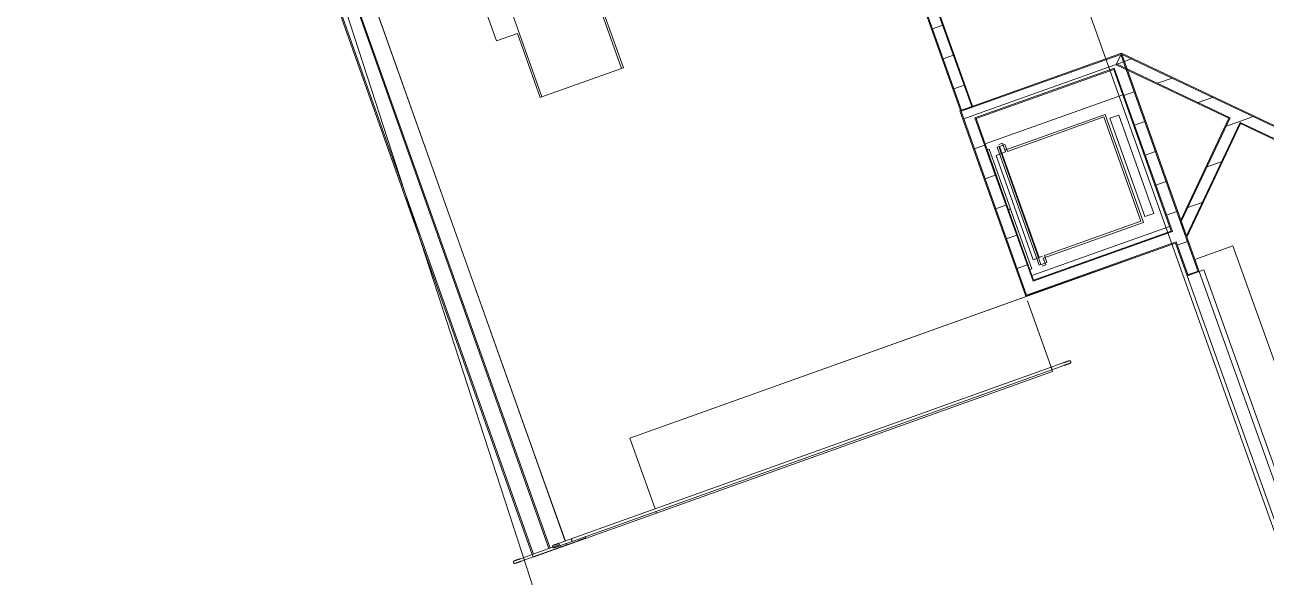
# Model space of a CAD drawing. Header units: metres. Extents: x 286532 to 329498, y 7396783 to 7466136.
# Drawn here: x 325580.43 to 325599.97, y 7397811.47 to 7397820.16 of the extents above; entities that cross this region are included whole.
import ezdxf

# ---------------------------------------------------------------- set-up
doc = ezdxf.new("R2010")
doc.units = ezdxf.units.M
doc.header["$LTSCALE"] = 10
doc.layers.get('0').update_dxf_attribs({"color": 255})
doc.layers.add('_  ARQ-AUX-001', color=1, linetype='Continuous', lineweight=5)
doc.layers.add('_AUXILIAR', color=7, linetype='Continuous', lineweight=30)

# ---------------------------------------------------------------- blocks, each defined once
blk = doc.blocks.new('ESTACAODRONE')
at = {"layer": '_  ARQ-AUX-001'}
for p, q in [((-21.64, 3.659), (-17.473, -8.38)), ((-21.628, 3.67), (-17.459, -8.375)), ((-30.229, 1.958), (-24.287, -15.297)), ((-30.208, 1.955), (-24.269, -15.291)), ((-29.917, 1.913), (-24.023, -15.205)), ((-29.896, 1.91), (-24.005, -15.199)), ((-29.606, 1.869), (-24.15, -13.976)), ((-29.606, 1.868), (-23.765, -15.094)), ((-20.566, 1.123), (-17.298, -8.319)), ((-17.284, -8.315), (-20.55, 1.122)), ((-24.77, -7.212), (-26.367, -2.574)), ((-22.803, -7.666), (-24.032, -4.096)), ((-25.292, -4.53), (-24.062, -8.099)), ((-22.774, -7.656), (-23.123, -6.644)), ((-24.439, -7.098), (-24.77, -7.212)), ((-24.09, -8.109), (-24.439, -7.098)), ((-17.903, -7.092), (-17.742, -7.036)), ((-17.739, -7.564), (-17.579, -7.509)), ((-14.932, -7.505), (-17.485, -8.384)), ((-17.466, -8.393), (-14.941, -7.524)), ((-14.938, -7.518), (-15.013, -7.671)), ((-15.004, -7.676), (-14.776, -7.597)), ((-14.941, -7.524), (-13.942, -10.427)), ((-14.932, -7.505), (-14.938, -7.518)), ((-5.959, -11.88), (-14.938, -7.518)), ((-13.939, -10.387), (-14.932, -7.505)), ((-5.966, -11.86), (-14.932, -7.505)), ((-24.062, -8.099), (-22.803, -7.666)), ((-22.803, -7.666), (-22.774, -7.656)), ((-17.264, -8.458), (-14.901, -7.64)), ((-17.25, -8.499), (-15.047, -7.74)), ((-17.231, -8.508), (-15.056, -7.759)), ((-15.056, -7.759), (-14.177, -10.312)), ((-15.047, -7.74), (-14.158, -10.321)), ((-15.013, -7.671), (-15.019, -7.685)), ((-15.019, -7.685), (-13.25, -8.544)), ((-13.23, -8.537), (-15.013, -7.671)), ((-17.576, -8.037), (-17.415, -7.981)), ((-14.368, -7.985), (-14.14, -7.906)), ((-24.062, -8.099), (-24.09, -8.109)), ((-17.093, -8.908), (-14.918, -8.159)), ((-14.899, -8.169), (-14.738, -8.113)), ((-17.485, -8.384), (-16.475, -11.315)), ((-17.473, -8.38), (-17.459, -8.375)), ((-16.466, -11.296), (-17.466, -8.393)), ((-17.459, -8.375), (-17.298, -8.319)), ((-17.298, -8.319), (-17.284, -8.315)), ((-13.732, -8.294), (-13.504, -8.215)), ((-17.424, -8.514), (-17.264, -8.458)), ((-16.361, -11.08), (-17.25, -8.499)), ((-16.351, -11.061), (-17.231, -8.508)), ((-15.2, -8.467), (-16.782, -9.012)), ((-16.744, -9.031), (-15.219, -8.506)), ((-14.652, -10.153), (-15.219, -8.506)), ((-14.613, -10.171), (-15.2, -8.467)), ((-15.127, -8.527), (-14.985, -8.478)), ((-14.592, -10.079), (-15.127, -8.527)), ((-14.985, -8.478), (-14.45, -10.03)), ((-14.736, -8.641), (-14.576, -8.586)), ((-13.25, -8.544), (-14.025, -10.14)), ((-13.23, -8.537), (-14.018, -10.16)), ((-13.096, -8.602), (-12.868, -8.524)), ((-13.077, -8.612), (-13.939, -10.387)), ((-13.932, -10.408), (-13.07, -8.632)), ((-13.295, -8.671), (-13.096, -8.602)), ((-6.034, -12.033), (-13.077, -8.612)), ((-13.07, -8.632), (-6.054, -12.04)), ((-17.262, -8.986), (-17.101, -8.931)), ((-16.875, -8.956), (-16.904, -8.965)), ((-16.904, -8.965), (-16.262, -10.828)), ((-16.876, -8.924), (-16.819, -8.904)), ((-16.234, -10.818), (-16.875, -8.956)), ((-16.866, -8.952), (-16.781, -8.923)), ((-16.866, -8.952), (-16.829, -9.06)), ((-16.866, -8.952), (-16.262, -10.707)), ((-16.772, -9.041), (-16.819, -8.904)), ((-16.744, -9.031), (-16.781, -8.923)), ((-17.06, -9.003), (-17.032, -8.993)), ((-17.032, -8.993), (-16.706, -9.938)), ((-16.772, -9.041), (-16.923, -9.093)), ((-16.356, -10.74), (-16.923, -9.093)), ((-16.772, -9.041), (-16.782, -9.012)), ((-14.573, -9.114), (-14.413, -9.058)), ((-13.604, -9.308), (-13.377, -9.229)), ((-17.099, -9.459), (-16.938, -9.403)), ((-14.411, -9.587), (-14.25, -9.531)), ((-16.936, -9.932), (-16.775, -9.876)), ((-16.706, -9.938), (-16.735, -9.948)), ((-16.734, -9.95), (-16.706, -9.94)), ((-16.706, -9.94), (-16.38, -10.884)), ((-13.913, -9.944), (-13.686, -9.865)), ((-16.177, -10.678), (-14.652, -10.153)), ((-14.45, -10.03), (-14.592, -10.079)), ((-14.248, -10.06), (-14.087, -10.004)), ((-14.025, -10.14), (-14.018, -10.16)), ((-14.018, -10.16), (-13.939, -10.387)), ((-16.773, -10.405), (-16.612, -10.349)), ((-14.201, -10.241), (-16.376, -10.99)), ((-14.158, -10.321), (-16.361, -11.08)), ((-14.177, -10.312), (-16.351, -11.061)), ((-16.195, -10.716), (-14.613, -10.171)), ((-22.733, -13.485), (-14.112, -10.501)), ((-16.475, -11.315), (-14.112, -10.501)), ((-14.102, -10.482), (-16.466, -11.296)), ((-14.112, -10.501), (-13.933, -11.018)), ((-13.919, -11.013), (-14.102, -10.482)), ((-14.085, -10.532), (-13.924, -10.477)), ((-13.758, -10.957), (-13.942, -10.427)), ((-13.923, -10.436), (-13.932, -10.407)), ((-13.744, -10.952), (-13.923, -10.436)), ((-13.81, -10.76), (-13.207, -10.551)), ((-11.602, -15.188), (-13.207, -10.551)), ((-16.205, -10.688), (-16.356, -10.74)), ((-16.195, -10.716), (-16.158, -10.824)), ((-16.14, -10.786), (-16.177, -10.678)), ((-16.61, -10.877), (-16.45, -10.822)), ((-16.38, -10.884), (-16.409, -10.894)), ((-16.262, -10.828), (-16.234, -10.818)), ((-16.225, -10.815), (-16.14, -10.786)), ((-16.158, -10.824), (-16.215, -10.843)), ((-13.668, -10.926), (-13.744, -10.952)), ((-12.196, -15.179), (-13.668, -10.926)), ((-13.933, -11.018), (-13.919, -11.013)), ((-13.933, -11.018), (-12.461, -15.27)), ((-13.921, -11.005), (-13.761, -10.949)), ((-13.919, -11.013), (-13.758, -10.957)), ((-13.758, -10.957), (-13.744, -10.952)), ((-13.744, -10.952), (-12.272, -15.205)), ((-22.732, -13.486), (-16.499, -11.328)), ((-16.452, -11.387), (-16.089, -12.434)), ((-16.089, -12.434), (-23.67, -15.058)), ((-23.656, -15.098), (-16.076, -12.474)), ((-16.066, -12.501), (-22.323, -14.667)), ((-16.089, -12.434), (-15.902, -12.369)), ((-15.888, -12.409), (-16.076, -12.474)), ((-16.076, -12.473), (-16.066, -12.501)), ((-22.346, -14.601), (-22.733, -13.485)), ((-24.15, -13.976), (-23.763, -15.093)), ((-22.323, -14.667), (-22.333, -14.639)), ((-23.741, -15.157), (-22.324, -14.666)), ((-24.287, -15.297), (-23.849, -15.145)), ((-24.274, -15.337), (-23.744, -15.153)), ((-24.008, -15.249), (-23.743, -15.158)), ((-23.857, -15.123), (-23.67, -15.058)), ((-23.656, -15.098), (-23.843, -15.162)), ((-23.754, -15.127), (-23.744, -15.153)), ((-23.744, -15.153), (-23.557, -15.088)), ((-24.287, -15.297), (-24.475, -15.362)), ((-24.461, -15.401), (-24.274, -15.337)), ((-24.274, -15.337), (-24.287, -15.297)), ((-24.272, -15.341), (-24.008, -15.249))]:
    blk.add_line(p, q, dxfattribs=at)
for points in [[(-16.089, -12.434), (-16.089, -12.435), (-16.088, -12.437), (-16.087, -12.44), (-16.086, -12.444), (-16.084, -12.449), (-16.083, -12.454), (-16.081, -12.459), (-16.079, -12.464), (-16.078, -12.468), (-16.077, -12.471), (-16.076, -12.473), (-16.076, -12.474)], [(-23.656, -15.098), (-23.656, -15.097), (-23.657, -15.095), (-23.658, -15.092), (-23.659, -15.088), (-23.661, -15.083), (-23.663, -15.078), (-23.665, -15.073), (-23.666, -15.068), (-23.668, -15.064), (-23.669, -15.061), (-23.669, -15.059), (-23.67, -15.058)]]:
    blk.add_lwpolyline(points, dxfattribs=at)
at = {"layer": '_  ARQ-AUX-001', "flags": 128}
for points in [[(-15.902, -12.369), (-15.898, -12.368), (-15.894, -12.367), (-15.89, -12.365), (-15.887, -12.364), (-15.883, -12.363), (-15.879, -12.361), (-15.875, -12.36), (-15.872, -12.359), (-15.868, -12.357), (-15.864, -12.356), (-15.861, -12.355), (-15.858, -12.354), (-15.854, -12.353), (-15.851, -12.352), (-15.848, -12.35), (-15.845, -12.349), (-15.842, -12.348), (-15.839, -12.347), (-15.836, -12.346), (-15.833, -12.345), (-15.83, -12.344), (-15.828, -12.344), (-15.825, -12.343), (-15.823, -12.342), (-15.821, -12.341), (-15.819, -12.341), (-15.817, -12.34), (-15.815, -12.339), (-15.814, -12.339), (-15.812, -12.338), (-15.811, -12.338), (-15.81, -12.337), (-15.809, -12.337), (-15.808, -12.337), (-15.807, -12.336), (-15.807, -12.336), (-15.806, -12.336), (-15.806, -12.336), (-15.806, -12.336)], [(-15.806, -12.336), (-15.806, -12.336), (-15.806, -12.336), (-15.807, -12.336), (-15.807, -12.336), (-15.808, -12.337), (-15.809, -12.337), (-15.81, -12.337), (-15.811, -12.338), (-15.812, -12.338), (-15.813, -12.339), (-15.815, -12.339), (-15.817, -12.34), (-15.819, -12.34), (-15.821, -12.341), (-15.823, -12.342), (-15.825, -12.343), (-15.827, -12.343), (-15.83, -12.344), (-15.832, -12.345), (-15.835, -12.346), (-15.838, -12.347), (-15.841, -12.348), (-15.844, -12.349), (-15.847, -12.35), (-15.85, -12.351), (-15.853, -12.352), (-15.857, -12.354), (-15.86, -12.355), (-15.864, -12.356), (-15.867, -12.357), (-15.871, -12.358), (-15.874, -12.36), (-15.878, -12.361), (-15.882, -12.362), (-15.886, -12.364), (-15.889, -12.365), (-15.893, -12.366), (-15.897, -12.367), (-15.901, -12.369), (-15.902, -12.369)], [(-15.792, -12.376), (-15.792, -12.376), (-15.792, -12.376), (-15.793, -12.376), (-15.793, -12.376), (-15.794, -12.376), (-15.795, -12.377), (-15.796, -12.377), (-15.797, -12.377), (-15.798, -12.378), (-15.8, -12.378), (-15.801, -12.379), (-15.803, -12.379), (-15.805, -12.38), (-15.807, -12.381), (-15.809, -12.381), (-15.811, -12.382), (-15.813, -12.383), (-15.816, -12.384), (-15.819, -12.385), (-15.821, -12.386), (-15.824, -12.387), (-15.827, -12.388), (-15.83, -12.389), (-15.833, -12.39), (-15.836, -12.391), (-15.84, -12.392), (-15.843, -12.393), (-15.846, -12.394), (-15.85, -12.396), (-15.853, -12.397), (-15.857, -12.398), (-15.861, -12.399), (-15.864, -12.401), (-15.868, -12.402), (-15.872, -12.403), (-15.876, -12.405), (-15.879, -12.406), (-15.883, -12.407), (-15.887, -12.409), (-15.888, -12.409)], [(-15.888, -12.409), (-15.884, -12.408), (-15.88, -12.406), (-15.877, -12.405), (-15.873, -12.404), (-15.869, -12.402), (-15.865, -12.401), (-15.862, -12.4), (-15.858, -12.398), (-15.854, -12.397), (-15.851, -12.396), (-15.847, -12.395), (-15.844, -12.394), (-15.84, -12.392), (-15.837, -12.391), (-15.834, -12.39), (-15.831, -12.389), (-15.828, -12.388), (-15.825, -12.387), (-15.822, -12.386), (-15.819, -12.385), (-15.817, -12.384), (-15.814, -12.383), (-15.812, -12.382), (-15.809, -12.382), (-15.807, -12.381), (-15.805, -12.38), (-15.803, -12.38), (-15.802, -12.379), (-15.8, -12.378), (-15.799, -12.378), (-15.797, -12.377), (-15.796, -12.377), (-15.795, -12.377), (-15.794, -12.376), (-15.794, -12.376), (-15.793, -12.376), (-15.793, -12.376), (-15.792, -12.376), (-15.792, -12.376)], [(-15.779, -12.349), (-15.779, -12.348), (-15.78, -12.347), (-15.78, -12.347), (-15.781, -12.346), (-15.781, -12.345), (-15.781, -12.344), (-15.782, -12.344), (-15.782, -12.343), (-15.783, -12.342), (-15.783, -12.342), (-15.784, -12.341), (-15.785, -12.341), (-15.785, -12.34), (-15.786, -12.339), (-15.787, -12.339), (-15.787, -12.338), (-15.788, -12.338), (-15.789, -12.338), (-15.789, -12.337), (-15.79, -12.337), (-15.791, -12.336), (-15.792, -12.336), (-15.792, -12.336), (-15.793, -12.336), (-15.794, -12.335), (-15.795, -12.335), (-15.796, -12.335), (-15.797, -12.335), (-15.797, -12.335), (-15.798, -12.335), (-15.799, -12.335), (-15.8, -12.335), (-15.801, -12.335), (-15.802, -12.335), (-15.802, -12.335), (-15.803, -12.335), (-15.804, -12.335), (-15.805, -12.336), (-15.806, -12.336), (-15.806, -12.336)], [(-15.792, -12.376), (-15.791, -12.375), (-15.791, -12.375), (-15.79, -12.375), (-15.789, -12.374), (-15.788, -12.374), (-15.788, -12.373), (-15.787, -12.373), (-15.786, -12.372), (-15.786, -12.372), (-15.785, -12.371), (-15.784, -12.371), (-15.784, -12.37), (-15.783, -12.37), (-15.783, -12.369), (-15.782, -12.368), (-15.782, -12.368), (-15.781, -12.367), (-15.781, -12.366), (-15.78, -12.365), (-15.78, -12.365), (-15.78, -12.364), (-15.779, -12.363), (-15.779, -12.362), (-15.779, -12.362), (-15.779, -12.361), (-15.778, -12.36), (-15.778, -12.359), (-15.778, -12.358), (-15.778, -12.357), (-15.778, -12.357), (-15.778, -12.356), (-15.778, -12.355), (-15.778, -12.354), (-15.778, -12.353), (-15.778, -12.352), (-15.778, -12.352), (-15.779, -12.351), (-15.779, -12.35), (-15.779, -12.349), (-15.779, -12.349)], [(-23.448, -15.029), (-23.448, -15.029), (-23.447, -15.03), (-23.447, -15.031), (-23.447, -15.032), (-23.447, -15.033), (-23.447, -15.033), (-23.447, -15.034), (-23.447, -15.035), (-23.447, -15.036), (-23.447, -15.037), (-23.447, -15.038), (-23.447, -15.038), (-23.447, -15.039), (-23.447, -15.04), (-23.448, -15.041), (-23.448, -15.042), (-23.448, -15.043), (-23.448, -15.043), (-23.449, -15.044), (-23.449, -15.045), (-23.449, -15.046), (-23.45, -15.046), (-23.45, -15.047), (-23.451, -15.048), (-23.451, -15.048), (-23.452, -15.049), (-23.452, -15.05), (-23.453, -15.05), (-23.454, -15.051), (-23.454, -15.051), (-23.455, -15.052), (-23.456, -15.052), (-23.456, -15.053), (-23.457, -15.053), (-23.458, -15.054), (-23.458, -15.054), (-23.459, -15.055), (-23.46, -15.055), (-23.461, -15.055), (-23.461, -15.055)], [(-23.449, -15.026), (-23.449, -15.027), (-23.448, -15.028), (-23.448, -15.028), (-23.448, -15.029)], [(-23.953, -15.156), (-23.954, -15.156), (-23.955, -15.157), (-23.955, -15.157), (-23.956, -15.157), (-23.957, -15.158), (-23.958, -15.158), (-23.958, -15.159), (-23.959, -15.159), (-23.96, -15.16), (-23.96, -15.16), (-23.961, -15.161), (-23.961, -15.161), (-23.962, -15.162), (-23.963, -15.163), (-23.963, -15.163), (-23.964, -15.164), (-23.964, -15.165), (-23.964, -15.165), (-23.965, -15.166), (-23.965, -15.167), (-23.966, -15.168), (-23.966, -15.168), (-23.966, -15.169), (-23.966, -15.17), (-23.967, -15.171), (-23.967, -15.172), (-23.967, -15.173), (-23.967, -15.173), (-23.967, -15.174), (-23.967, -15.175), (-23.967, -15.176), (-23.967, -15.177), (-23.967, -15.178), (-23.967, -15.178), (-23.967, -15.179), (-23.967, -15.18), (-23.967, -15.181), (-23.966, -15.182), (-23.966, -15.182), (-23.966, -15.183)], [(-23.966, -15.183), (-23.966, -15.183), (-23.965, -15.184), (-23.965, -15.185), (-23.965, -15.186), (-23.964, -15.187), (-23.964, -15.187), (-23.963, -15.188), (-23.963, -15.189), (-23.962, -15.189), (-23.962, -15.19), (-23.961, -15.19), (-23.961, -15.191), (-23.96, -15.192), (-23.959, -15.192), (-23.959, -15.193), (-23.958, -15.193), (-23.957, -15.194), (-23.957, -15.194), (-23.956, -15.194), (-23.955, -15.195), (-23.954, -15.195), (-23.954, -15.195), (-23.953, -15.196), (-23.952, -15.196), (-23.951, -15.196), (-23.95, -15.196), (-23.95, -15.197), (-23.949, -15.197), (-23.948, -15.197), (-23.947, -15.197), (-23.946, -15.197), (-23.945, -15.197), (-23.944, -15.197), (-23.944, -15.197), (-23.943, -15.197), (-23.942, -15.196), (-23.941, -15.196), (-23.94, -15.196), (-23.94, -15.196), (-23.939, -15.196)], [(-23.857, -15.123), (-23.861, -15.124), (-23.865, -15.125), (-23.869, -15.127), (-23.872, -15.128), (-23.876, -15.129), (-23.88, -15.131), (-23.884, -15.132), (-23.887, -15.133), (-23.891, -15.134), (-23.894, -15.136), (-23.898, -15.137), (-23.901, -15.138), (-23.905, -15.139), (-23.908, -15.14), (-23.911, -15.142), (-23.914, -15.143), (-23.917, -15.144), (-23.92, -15.145), (-23.923, -15.146), (-23.926, -15.147), (-23.929, -15.147), (-23.931, -15.148), (-23.933, -15.149), (-23.936, -15.15), (-23.938, -15.151), (-23.94, -15.151), (-23.942, -15.152), (-23.943, -15.153), (-23.945, -15.153), (-23.947, -15.154), (-23.948, -15.154), (-23.949, -15.155), (-23.95, -15.155), (-23.951, -15.155), (-23.952, -15.155), (-23.952, -15.156), (-23.953, -15.156), (-23.953, -15.156), (-23.953, -15.156)], [(-23.953, -15.156), (-23.953, -15.156), (-23.953, -15.156), (-23.952, -15.156), (-23.952, -15.156), (-23.951, -15.155), (-23.95, -15.155), (-23.949, -15.155), (-23.948, -15.154), (-23.947, -15.154), (-23.946, -15.153), (-23.944, -15.153), (-23.942, -15.152), (-23.94, -15.152), (-23.938, -15.151), (-23.936, -15.15), (-23.934, -15.149), (-23.932, -15.149), (-23.929, -15.148), (-23.927, -15.147), (-23.924, -15.146), (-23.921, -15.145), (-23.918, -15.144), (-23.915, -15.143), (-23.912, -15.142), (-23.909, -15.141), (-23.906, -15.14), (-23.902, -15.138), (-23.899, -15.137), (-23.895, -15.136), (-23.892, -15.135), (-23.888, -15.134), (-23.885, -15.132), (-23.881, -15.131), (-23.877, -15.13), (-23.873, -15.128), (-23.87, -15.127), (-23.866, -15.126), (-23.862, -15.124), (-23.858, -15.123), (-23.857, -15.123)], [(-23.843, -15.162), (-23.847, -15.164), (-23.851, -15.165), (-23.855, -15.166), (-23.859, -15.168), (-23.862, -15.169), (-23.866, -15.17), (-23.87, -15.172), (-23.874, -15.173), (-23.877, -15.174), (-23.881, -15.175), (-23.884, -15.177), (-23.888, -15.178), (-23.891, -15.179), (-23.894, -15.18), (-23.898, -15.181), (-23.901, -15.182), (-23.904, -15.183), (-23.907, -15.184), (-23.909, -15.185), (-23.912, -15.186), (-23.915, -15.187), (-23.917, -15.188), (-23.92, -15.189), (-23.922, -15.19), (-23.924, -15.19), (-23.926, -15.191), (-23.928, -15.192), (-23.93, -15.192), (-23.931, -15.193), (-23.933, -15.193), (-23.934, -15.194), (-23.935, -15.194), (-23.936, -15.195), (-23.937, -15.195), (-23.938, -15.195), (-23.939, -15.195), (-23.939, -15.196), (-23.939, -15.196), (-23.939, -15.196)], [(-23.939, -15.196), (-23.939, -15.196), (-23.939, -15.196), (-23.939, -15.195), (-23.938, -15.195), (-23.937, -15.195), (-23.937, -15.195), (-23.936, -15.194), (-23.934, -15.194), (-23.933, -15.194), (-23.932, -15.193), (-23.93, -15.193), (-23.929, -15.192), (-23.927, -15.191), (-23.925, -15.191), (-23.923, -15.19), (-23.92, -15.189), (-23.918, -15.188), (-23.916, -15.187), (-23.913, -15.187)], [(-23.461, -15.055), (-23.461, -15.055), (-23.461, -15.055), (-23.462, -15.056), (-23.462, -15.056), (-23.463, -15.056), (-23.464, -15.056), (-23.465, -15.057), (-23.466, -15.057), (-23.467, -15.057), (-23.469, -15.058), (-23.47, -15.058), (-23.472, -15.059), (-23.474, -15.06), (-23.476, -15.06), (-23.478, -15.061), (-23.48, -15.062), (-23.482, -15.063), (-23.485, -15.064), (-23.487, -15.064), (-23.49, -15.065), (-23.493, -15.066), (-23.496, -15.067), (-23.499, -15.068), (-23.502, -15.069), (-23.505, -15.071), (-23.508, -15.072), (-23.512, -15.073), (-23.515, -15.074), (-23.519, -15.075), (-23.522, -15.076), (-23.526, -15.078), (-23.529, -15.079), (-23.533, -15.08), (-23.537, -15.082), (-23.541, -15.083), (-23.544, -15.084), (-23.548, -15.085), (-23.552, -15.087), (-23.556, -15.088), (-23.557, -15.088)], [(-23.557, -15.088), (-23.553, -15.087), (-23.549, -15.086), (-23.545, -15.085), (-23.542, -15.083), (-23.538, -15.082), (-23.534, -15.081), (-23.53, -15.079), (-23.527, -15.078), (-23.523, -15.077), (-23.52, -15.076), (-23.516, -15.074), (-23.513, -15.073), (-23.509, -15.072), (-23.506, -15.071), (-23.503, -15.07), (-23.5, -15.069), (-23.497, -15.068), (-23.494, -15.067), (-23.491, -15.066), (-23.488, -15.065), (-23.485, -15.064), (-23.483, -15.063), (-23.481, -15.062), (-23.478, -15.061), (-23.476, -15.061), (-23.474, -15.06), (-23.472, -15.059), (-23.471, -15.059), (-23.469, -15.058), (-23.467, -15.058), (-23.466, -15.057), (-23.465, -15.057), (-23.464, -15.056), (-23.463, -15.056), (-23.462, -15.056), (-23.462, -15.056), (-23.461, -15.055), (-23.461, -15.055), (-23.461, -15.055)], [(-24.584, -15.422), (-24.584, -15.421), (-24.584, -15.42), (-24.585, -15.419), (-24.585, -15.418), (-24.585, -15.418), (-24.585, -15.417), (-24.585, -15.416), (-24.585, -15.415), (-24.585, -15.414), (-24.585, -15.413), (-24.585, -15.413), (-24.585, -15.412), (-24.585, -15.411), (-24.584, -15.41), (-24.584, -15.409), (-24.584, -15.409), (-24.584, -15.408), (-24.583, -15.407), (-24.583, -15.406), (-24.583, -15.405), (-24.582, -15.405), (-24.582, -15.404), (-24.582, -15.403), (-24.581, -15.403), (-24.581, -15.402), (-24.58, -15.401), (-24.579, -15.401), (-24.579, -15.4), (-24.578, -15.399), (-24.578, -15.399), (-24.577, -15.398), (-24.576, -15.398), (-24.576, -15.397), (-24.575, -15.397), (-24.574, -15.396), (-24.573, -15.396), (-24.573, -15.396), (-24.572, -15.395), (-24.571, -15.395), (-24.571, -15.395)], [(-24.557, -15.435), (-24.558, -15.435), (-24.559, -15.435), (-24.56, -15.435), (-24.56, -15.436), (-24.561, -15.436), (-24.562, -15.436), (-24.563, -15.436), (-24.564, -15.436), (-24.565, -15.436), (-24.565, -15.436), (-24.566, -15.436), (-24.567, -15.436), (-24.568, -15.435), (-24.569, -15.435), (-24.57, -15.435), (-24.57, -15.435), (-24.571, -15.435), (-24.572, -15.434), (-24.573, -15.434), (-24.573, -15.434), (-24.574, -15.433), (-24.575, -15.433), (-24.576, -15.432), (-24.576, -15.432), (-24.577, -15.431), (-24.578, -15.431), (-24.578, -15.43), (-24.579, -15.43), (-24.579, -15.429), (-24.58, -15.428), (-24.581, -15.428), (-24.581, -15.427), (-24.582, -15.426), (-24.582, -15.426), (-24.582, -15.425), (-24.583, -15.424), (-24.583, -15.423), (-24.583, -15.423), (-24.584, -15.422), (-24.584, -15.422)], [(-24.475, -15.362), (-24.479, -15.363), (-24.483, -15.364), (-24.486, -15.366), (-24.49, -15.367), (-24.494, -15.368), (-24.498, -15.37), (-24.501, -15.371), (-24.505, -15.372), (-24.509, -15.373), (-24.512, -15.375), (-24.516, -15.376), (-24.519, -15.377), (-24.523, -15.378), (-24.526, -15.379), (-24.529, -15.381), (-24.532, -15.382), (-24.535, -15.383), (-24.538, -15.384), (-24.541, -15.385), (-24.544, -15.386), (-24.546, -15.387), (-24.549, -15.387), (-24.551, -15.388), (-24.554, -15.389), (-24.556, -15.39), (-24.558, -15.39), (-24.56, -15.391), (-24.561, -15.392), (-24.563, -15.392), (-24.564, -15.393), (-24.566, -15.393), (-24.567, -15.394), (-24.568, -15.394), (-24.569, -15.394), (-24.569, -15.395), (-24.57, -15.395), (-24.57, -15.395), (-24.571, -15.395), (-24.571, -15.395)], [(-24.571, -15.395), (-24.571, -15.395), (-24.571, -15.395), (-24.57, -15.395), (-24.57, -15.395), (-24.569, -15.394), (-24.568, -15.394), (-24.567, -15.394), (-24.566, -15.393), (-24.565, -15.393), (-24.563, -15.392), (-24.562, -15.392), (-24.56, -15.391), (-24.558, -15.391), (-24.556, -15.39), (-24.554, -15.389), (-24.552, -15.388), (-24.55, -15.388), (-24.547, -15.387), (-24.544, -15.386), (-24.542, -15.385), (-24.539, -15.384), (-24.536, -15.383), (-24.533, -15.382), (-24.53, -15.381), (-24.527, -15.38), (-24.523, -15.379), (-24.52, -15.377), (-24.517, -15.376), (-24.513, -15.375), (-24.51, -15.374), (-24.506, -15.373), (-24.502, -15.371), (-24.499, -15.37), (-24.495, -15.369), (-24.491, -15.367), (-24.487, -15.366), (-24.484, -15.365), (-24.48, -15.363), (-24.476, -15.362), (-24.475, -15.362)], [(-24.557, -15.435), (-24.557, -15.435), (-24.557, -15.435), (-24.556, -15.434), (-24.556, -15.434), (-24.555, -15.434), (-24.554, -15.434), (-24.553, -15.433), (-24.552, -15.433), (-24.551, -15.433), (-24.55, -15.432), (-24.548, -15.432), (-24.546, -15.431), (-24.544, -15.43), (-24.542, -15.43), (-24.54, -15.429), (-24.538, -15.428), (-24.536, -15.427), (-24.533, -15.426), (-24.531, -15.426), (-24.528, -15.425), (-24.525, -15.424), (-24.522, -15.423), (-24.519, -15.422), (-24.516, -15.421), (-24.513, -15.419), (-24.51, -15.418), (-24.506, -15.417), (-24.503, -15.416), (-24.499, -15.415), (-24.496, -15.414), (-24.492, -15.412), (-24.489, -15.411), (-24.485, -15.41), (-24.481, -15.408), (-24.477, -15.407), (-24.474, -15.406), (-24.47, -15.404), (-24.466, -15.403), (-24.462, -15.402), (-24.461, -15.401)], [(-24.461, -15.401), (-24.465, -15.403), (-24.469, -15.404), (-24.473, -15.405), (-24.476, -15.407), (-24.48, -15.408), (-24.484, -15.409), (-24.488, -15.411), (-24.491, -15.412), (-24.495, -15.413), (-24.499, -15.414), (-24.502, -15.416), (-24.505, -15.417), (-24.509, -15.418), (-24.512, -15.419), (-24.515, -15.42), (-24.518, -15.421), (-24.522, -15.422), (-24.524, -15.423), (-24.527, -15.424), (-24.53, -15.425), (-24.533, -15.426), (-24.535, -15.427), (-24.538, -15.428), (-24.54, -15.429), (-24.542, -15.429), (-24.544, -15.43), (-24.546, -15.431), (-24.548, -15.431), (-24.549, -15.432), (-24.551, -15.432), (-24.552, -15.433), (-24.553, -15.433), (-24.554, -15.434), (-24.555, -15.434), (-24.556, -15.434), (-24.556, -15.434), (-24.557, -15.435), (-24.557, -15.435), (-24.557, -15.435)]]:
    blk.add_lwpolyline(points, dxfattribs=at)

msp = doc.modelspace()

# ---------------------------------------------------------------- hatches: boundary and pattern name
at = {"true_color": 0xc7c8ca, "transparency": 33554585}
h = msp.add_hatch(color=9, dxfattribs=at)
h.dxf.hatch_style = 1
edge = h.paths.add_edge_path(flags=17)
edge.add_line((325790.074, 7397734.678), (325785.932, 7397725.912))
edge.add_line((325785.932, 7397725.912), (325782.709, 7397727.435))
edge.add_arc((324589.459, 7398283.744), 1316.558, 334.285771, 335.004426, ccw=False)
edge.add_arc((325750.667, 7397737.45), 35.291, 298.576, 315.0391, ccw=False)
edge.add_arc((325664.991, 7397898.481), 217.694, 294.35072, 298.10593, ccw=False)
edge.add_arc((325750.419, 7397711.129), 11.8, 244.6772, 291.536, ccw=False)
edge.add_line((325745.372, 7397700.463), (325626.659, 7397756.517))
edge.add_arc((325641.467, 7397780.806), 28.447, 197.5252, 238.6327, ccw=False)
edge.add_line((325614.34, 7397772.24), (325596.361, 7397822.673))
edge.add_line((325596.361, 7397822.673), (325593.746, 7397821.736))
edge.add_line((325593.746, 7397821.736), (325590.595, 7397830.529))
edge.add_line((325590.595, 7397830.529), (325583.062, 7397827.835))
edge.add_line((325583.062, 7397827.835), (325598.287, 7397780.985))
edge.add_arc((325581.631, 7397777.612), 16.994, -27.4093, 11.4468, ccw=False)
edge.add_line((325596.717, 7397769.789), (325590.092, 7397755.765))
edge.add_arc((325564.48, 7397765.98), 27.574, 298.0712, 338.2544, ccw=False)
edge.add_line((325577.455, 7397741.65), (325549.642, 7397730.904))
edge.add_line((325549.642, 7397730.904), (325552.333, 7397723.353))
edge.add_line((325552.333, 7397723.353), (325559.066, 7397725.765))
edge.add_line((325559.066, 7397725.765), (325560.084, 7397722.91))
edge.add_line((325560.084, 7397722.91), (325575.909, 7397728.58))
edge.add_line((325575.909, 7397728.58), (325592.006, 7397734.348))
edge.add_arc((325596.436, 7397717.203), 17.709, 63.7148, 104.4879, ccw=False)
edge.add_line((325604.278, 7397733.08), (325751.273, 7397663.679))
edge.add_arc((325737.024, 7397635.138), 31.901, 40.3337, 63.469, ccw=False)
edge.add_line((325761.341, 7397655.785), (325777.453, 7397632.456))
edge.add_line((325777.453, 7397632.456), (325786.459, 7397638.675))
edge.add_line((325786.459, 7397638.675), (325772.038, 7397659.428))
edge.add_arc((325786.19, 7397669.263), 17.234, 162.6633, 214.7953, ccw=False)
edge.add_arc((326382.672, 7397402.318), 670.607, 154.260697, 156.063624, ccw=False)
edge.add_arc((328387.63, 7396464.678), 2883.946, 154.511481, 154.77925, ccw=False)
edge.add_arc((324538.143, 7398302.986), 1381.958, 334.393847, 335.132057)
edge.add_line((325791.966, 7397721.833), (325796.581, 7397731.603))
edge.add_line((325796.581, 7397731.603), (325790.074, 7397734.678))
edge = h.paths.add_edge_path(flags=17)
edge.add_line((325790.074, 7397734.678), (325785.932, 7397725.912))
edge.add_line((325796.581, 7397731.603), (325790.074, 7397734.678))
edge.add_line((325791.966, 7397721.833), (325796.581, 7397731.603))
edge.add_arc((324538.143, 7398302.986), 1381.958, 334.393847, 335.132057)
edge.add_arc((328387.63, 7396464.678), 2883.946, 154.511481, 154.77925)
edge.add_arc((326382.672, 7397402.318), 670.607, 154.260697, 156.063624)
edge.add_arc((325786.19, 7397669.263), 17.234, 162.6633, 214.7953)
edge.add_line((325786.459, 7397638.675), (325772.038, 7397659.428))
edge.add_line((325777.453, 7397632.456), (325786.459, 7397638.675))
edge.add_line((325761.341, 7397655.785), (325777.453, 7397632.456))
edge.add_arc((325737.024, 7397635.138), 31.901, 40.3337, 63.469)
edge.add_line((325604.278, 7397733.08), (325751.273, 7397663.679))
edge.add_arc((325596.436, 7397717.203), 17.709, 63.7148, 104.4879)
edge.add_line((325575.909, 7397728.58), (325592.006, 7397734.348))
edge.add_line((325560.084, 7397722.91), (325575.909, 7397728.58))
edge.add_line((325559.066, 7397725.765), (325560.084, 7397722.91))
edge.add_line((325552.333, 7397723.353), (325559.066, 7397725.765))
edge.add_line((325549.642, 7397730.904), (325552.333, 7397723.353))
edge.add_line((325577.455, 7397741.65), (325549.642, 7397730.904))
edge.add_arc((325564.48, 7397765.98), 27.574, 298.0712, 338.2544)
edge.add_line((325596.717, 7397769.789), (325590.092, 7397755.765))
edge.add_arc((325581.631, 7397777.612), 16.994, 332.5907, 371.4468)
edge.add_line((325583.062, 7397827.835), (325598.287, 7397780.985))
edge.add_line((325590.595, 7397830.529), (325583.062, 7397827.835))
edge.add_line((325593.746, 7397821.736), (325590.595, 7397830.529))
edge.add_line((325596.361, 7397822.673), (325593.746, 7397821.736))
edge.add_line((325614.34, 7397772.24), (325596.361, 7397822.673))
edge.add_arc((325641.467, 7397780.806), 28.447, 197.5252, 238.6327)
edge.add_line((325745.372, 7397700.463), (325626.659, 7397756.517))
edge.add_arc((325750.419, 7397711.129), 11.8, 244.6772, 291.536)
edge.add_arc((325664.991, 7397898.481), 217.694, 294.35072, 298.10593)
edge.add_arc((325750.667, 7397737.45), 35.291, 298.576, 315.0391)
edge.add_arc((324589.459, 7398283.744), 1316.558, 334.285771, 335.004426)
edge.add_line((325785.932, 7397725.912), (325782.709, 7397727.435))
h.paths.add_polyline_path([(325796.581, 7397731.603), (325790.074, 7397734.678)], flags=0)

# ---------------------------------------------------------------- linework, layer by layer
at = {"layer": '_  ARQ-AUX-001'}
msp.add_lwpolyline([(325790.074, 7397734.678), (325785.932, 7397725.912), (325782.709, 7397727.435, -0.003136), (325775.638, 7397712.512, -0.071958), (325767.547, 7397706.458, -0.016387), (325754.75, 7397700.153, -0.207358), (325745.372, 7397700.463), (325626.659, 7397756.517, -0.181314), (325614.34, 7397772.24), (325596.361, 7397822.673), (325593.746, 7397821.736), (325590.595, 7397830.529), (325583.062, 7397827.835), (325598.287, 7397780.985, -0.171185), (325596.717, 7397769.789), (325590.092, 7397755.765, -0.177151), (325577.455, 7397741.65)], format="xyb", dxfattribs=at)

# ---------------------------------------------------------------- block references
at = {"layer": '_AUXILIAR', "rotation": 0.5795468206332073}
msp.add_blockref('ESTACAODRONE', (325612.548, 7397827.374), dxfattribs=at)

doc.saveas('drawing.dxf')
